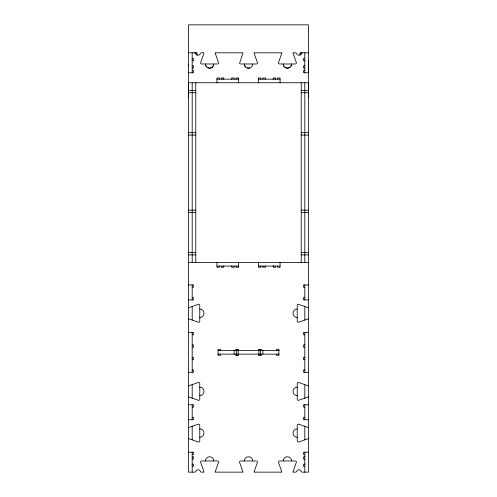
<?xml version="1.0" encoding="UTF-8"?>
<svg xmlns="http://www.w3.org/2000/svg" width="497" height="497" viewBox="0 0 497 497"><rect width="100%" height="100%" fill="white"/><g stroke="black" fill="none" stroke-linecap="round" stroke-linejoin="round"><path stroke-width="0.75" d="M188.593 97.735L188.593 82.757L308.407 82.757L308.407 97.735M308.407 52.806L308.407 24.85L188.593 24.85L188.593 472.15L194.712 472.15A1.199 1.199 0 0 0 195.843 471.349A2.398 2.398 0 0 1 200.366 471.349A1.199 1.199 0 0 0 201.49 472.15L204.018 472.15A1.199 1.199 0 0 0 203.969 471.808L200.595 462.167A1.199 1.199 0 0 1 201.794 460.967L217.369 460.967A1.199 1.199 0 0 1 218.568 462.167L215.195 471.808A1.199 1.199 0 0 0 215.145 472.15L242.94 472.15A1.199 1.199 0 0 0 242.89 471.808L239.517 462.167A1.199 1.199 0 0 1 240.71 460.967L256.29 460.967A1.199 1.199 0 0 1 257.483 462.167L254.11 471.808A1.199 1.199 0 0 0 254.06 472.15L281.855 472.15A1.199 1.199 0 0 0 281.805 471.808L278.432 462.167A1.199 1.199 0 0 1 279.631 460.967L295.206 460.967A1.199 1.199 0 0 1 296.405 462.167L293.031 471.808A1.199 1.199 0 0 0 292.981 472.15L295.51 472.15A1.199 1.199 0 0 0 296.634 471.349A2.398 2.398 0 0 1 301.157 471.349A1.199 1.199 0 0 0 302.288 472.15L308.407 472.15L308.407 52.806L300.02 52.806L300.02 55.204M188.593 65.952L188.593 64.411M308.407 65.952L308.407 60.646M252.613 64.809L252.693 63.989A4.193 4.193 0 0 1 248.5 68.182L247.202 67.977M290.907 66.318L291.615 63.989A4.193 4.193 0 0 1 287.415 68.182L284.955 67.381M211.908 67.474L213.455 65.592L213.772 63.989A4.193 4.193 0 0 1 209.579 68.182L207.119 67.381M212.045 67.381L209.579 68.182A4.193 4.193 0 0 1 205.385 63.989L206.093 66.318M289.881 67.381L287.421 68.182A4.193 4.193 0 0 1 283.222 63.989L283.93 66.318M249.798 67.977L248.5 68.182A4.193 4.193 0 0 1 244.307 63.983L244.623 65.592L245.537 66.952M302.288 52.806L301.325 53.291L300.815 54.235A2.398 2.398 0 0 1 296.976 54.235L295.864 52.862L292.981 52.806A1.199 1.199 0 0 0 293.031 53.148L296.405 62.79A1.199 1.199 0 0 1 295.206 63.989L279.631 63.989A1.199 1.199 0 0 1 278.432 62.79L281.805 53.148A1.199 1.199 0 0 0 281.855 52.806L254.06 52.806A1.199 1.199 0 0 0 254.11 53.148L257.483 62.79A1.199 1.199 0 0 1 256.29 63.989L240.71 63.989A1.199 1.199 0 0 1 239.597 63.231L242.89 53.148A1.199 1.199 0 0 0 242.94 52.806L215.145 52.806A1.199 1.199 0 0 0 215.195 53.148L218.568 62.79A1.199 1.199 0 0 1 217.369 63.989L201.794 63.989A1.199 1.199 0 0 1 200.595 62.79L203.969 53.148C203.652 52.11 200.148 52.508 200.024 54.235A2.398 2.398 0 0 1 196.185 54.235L195.675 53.291L194.712 52.806M188.593 52.806L196.98 52.806L196.98 55.204M192.19 58.397L193.389 58.397L193.389 60.796L192.016 60.796M304.81 58.397L303.611 58.397L303.611 60.796L304.984 60.796M192.016 65.784L193.389 65.784L193.389 68.182L192.19 68.182M304.984 65.784L303.611 65.784L303.611 68.182L304.81 68.182M192.19 70.381L193.389 70.381L193.389 72.773L188.593 72.773M304.81 70.381L303.611 70.381L303.611 72.773L308.407 72.773L308.407 67.785M216.947 79.166L238.84 79.166M258.16 79.166L280.053 79.166M188.593 90.348L195.781 90.348M301.219 90.348L308.407 90.348M188.593 92.746L195.781 92.746M301.219 92.746L308.407 92.746M188.593 132.68L195.781 132.68M301.219 132.68L308.407 132.68M188.593 135.078L195.781 135.078M301.219 135.078L308.407 135.078M188.593 210.163L195.781 210.163M301.219 210.163L308.407 210.163M188.593 212.554L195.781 212.554M301.219 212.554L308.407 212.554M188.593 252.495L195.781 252.495M301.219 252.495L308.407 252.495M188.593 254.893L195.781 254.893M301.219 254.893L308.407 254.893M188.593 262.478L308.407 262.478M216.947 266.075L238.517 266.075M258.483 266.075L280.053 266.075M188.593 284.943L193.389 284.943L193.389 287.341L192.19 287.341M308.407 284.943L303.611 284.943L303.611 287.341L304.81 287.341M192.19 297.523L193.389 297.523L193.389 299.921L188.593 299.921M304.81 297.523L303.611 297.523L303.611 299.921L308.407 299.921M188.593 332.369L193.389 332.369L193.389 334.767L192.19 334.767M308.407 332.369L303.611 332.369L303.611 334.767L304.81 334.767M192.19 344.949L193.389 344.949L193.389 347.347L192.016 347.347M304.81 344.949L303.611 344.949L303.611 347.347L304.984 347.347M238.318 349.341L235.721 349.341L235.721 350.54M258.682 349.341L261.279 349.341L261.279 350.54M217.816 350.54L279.184 350.54M217.816 354.137L279.184 354.137M238.318 355.33L235.721 355.33L235.721 354.137M258.682 355.33L261.279 355.33L261.279 354.137M192.016 357.331L193.389 357.331L193.389 359.729L192.19 359.729M304.984 357.331L303.611 357.331L303.611 359.729L304.81 359.729M192.19 369.911L193.389 369.911L193.389 372.309L188.593 372.309M304.81 369.911L303.611 369.911L303.611 372.309L308.407 372.309M188.593 404.757L193.389 404.757L193.389 407.155L192.19 407.155M308.407 404.757L303.611 404.757L303.611 407.155L304.81 407.155M192.19 417.337L193.389 417.337L193.389 419.735L188.593 419.735M304.81 417.337L303.611 417.337L303.611 419.735L308.407 419.735M188.593 452.183L193.389 452.183L193.389 454.575L192.19 454.575M308.407 452.183L303.611 452.183L303.611 454.575L304.81 454.575M192.19 456.774L193.389 456.774L193.389 459.172L192.016 459.172M304.81 456.774L303.611 456.774L303.611 459.172L304.984 459.172M192.016 464.161L193.389 464.161L193.389 466.559L192.19 466.559M304.984 464.161L303.611 464.161L303.611 466.559L304.81 466.559M308.407 64.411L308.407 65.784M304.81 52.806L304.81 72.773M304.81 82.757L304.81 262.478M304.81 284.943L304.81 299.921M304.81 306.158L304.81 320.068M304.81 332.369L304.81 372.309M304.81 384.603L304.81 398.501M304.81 404.757L304.81 419.735M304.81 425.972L304.81 439.795M304.81 452.183L304.81 472.15M301.219 52.806L301.219 54.335M301.219 82.757L301.219 262.652M280.053 82.757L280.053 77.967L277.655 77.967L277.655 79.166M280.053 262.478L280.053 267.268L277.655 267.268L277.655 266.075M276.456 350.54L276.456 349.341L278.854 349.341L278.854 355.33L276.456 355.33L276.456 354.137M275.655 79.166L275.655 77.967L273.263 77.967L273.263 79.334M275.655 266.075L275.655 267.268L273.263 267.268L273.263 265.355M265.274 79.334L265.274 77.967L262.876 77.967L262.876 79.166M265.274 265.901L265.274 267.268L262.876 267.268L262.876 266.075M262.876 350.54L262.876 354.137M260.882 79.166L260.882 77.967L258.483 77.967L258.483 82.757M260.882 266.075L260.882 267.268L258.483 267.268L258.483 262.478M260.484 349.341L260.484 355.33M258.881 349.341L258.881 355.33M238.517 82.757L238.517 77.967L236.118 77.967L236.118 79.166M238.517 262.478L238.517 267.268L236.118 267.268L236.118 266.075M238.119 349.341L238.119 355.33M236.516 349.341L236.516 355.33M234.124 79.166L234.124 77.967L231.726 77.967L231.726 79.334M234.124 266.075L234.124 267.268L231.726 267.268L231.726 265.901M234.124 350.54L234.124 354.137M223.737 79.334L223.737 77.967L221.345 77.967L221.345 79.166M223.737 265.901L223.737 267.268L221.345 267.268L221.345 266.075M220.544 350.54L220.544 349.341L218.146 349.341L218.146 355.33L220.544 355.33L220.544 354.137M219.345 79.166L219.345 77.967L216.947 77.967L216.947 82.757M219.345 266.075L219.345 267.268L216.947 267.268L216.947 262.478M195.781 52.806L195.781 54.173M195.781 82.757L195.781 262.652M192.19 52.806L192.19 72.773M192.19 82.757L192.19 262.478M192.19 284.943L192.19 299.921M192.19 306.158L192.19 320.068M192.19 332.369L192.19 372.309M192.19 384.603L192.19 398.501M192.19 404.757L192.19 419.735M192.19 425.972L192.19 439.795M192.19 452.183L192.19 472.15M283.228 460.967A4.193 4.193 0 0 1 287.421 456.774A4.193 4.193 0 0 1 291.615 460.967M244.307 460.967A4.193 4.193 0 0 1 248.5 456.774A4.193 4.193 0 0 1 252.693 460.967M205.385 460.967A4.193 4.193 0 0 1 209.579 456.774A4.193 4.193 0 0 1 213.772 460.967M188.593 385.827A1.199 1.199 0 0 0 188.935 385.771L198.576 382.398A1.199 1.199 0 0 1 199.775 383.597L199.775 399.172A1.199 1.199 0 0 1 198.576 400.371L188.935 396.997A1.199 1.199 0 0 0 188.593 396.948M199.775 387.194A4.193 4.193 0 0 1 203.969 391.387A4.193 4.193 0 0 1 199.775 395.581M188.593 427.538A1.199 1.199 0 0 0 188.935 427.488L198.576 424.115A1.199 1.199 0 0 1 199.775 425.314L199.775 440.889A1.199 1.199 0 0 1 198.576 442.088L188.935 438.714A1.199 1.199 0 0 0 188.593 438.665M199.775 428.911A4.193 4.193 0 0 1 203.969 433.104A4.193 4.193 0 0 1 199.775 437.298M308.407 438.665A1.199 1.199 0 0 0 308.065 438.714L298.424 442.088A1.199 1.199 0 0 1 297.225 440.889L297.225 425.314A1.199 1.199 0 0 1 298.424 424.115L308.065 427.488A1.199 1.199 0 0 0 308.407 427.538M308.407 396.948A1.199 1.199 0 0 0 308.065 396.997L298.424 400.371A1.199 1.199 0 0 1 297.225 399.172L297.225 383.597A1.199 1.199 0 0 1 298.424 382.398L308.065 385.771A1.199 1.199 0 0 0 308.407 385.827M297.225 437.298A4.193 4.193 0 0 1 293.031 433.104A4.193 4.193 0 0 1 297.225 428.911M297.225 395.581A4.193 4.193 0 0 1 293.031 391.387A4.193 4.193 0 0 1 297.225 387.194M188.593 318.85A1.199 1.199 0 0 1 188.935 318.9L198.576 322.273A1.199 1.199 0 0 0 199.775 321.074L199.775 305.5A1.199 1.199 0 0 0 198.576 304.301L188.935 307.68A1.199 1.199 0 0 1 188.593 307.73M199.775 309.097A4.193 4.193 0 0 1 203.969 313.29A4.193 4.193 0 0 1 199.775 317.484M308.407 307.73A1.199 1.199 0 0 1 308.065 307.68L298.424 304.301A1.199 1.199 0 0 0 297.225 305.5L297.225 321.074A1.199 1.199 0 0 0 298.424 322.273L308.065 318.9A1.199 1.199 0 0 1 308.407 318.85M297.225 317.484A4.193 4.193 0 0 1 293.031 313.29A4.193 4.193 0 0 1 297.225 309.097"/></g></svg>
